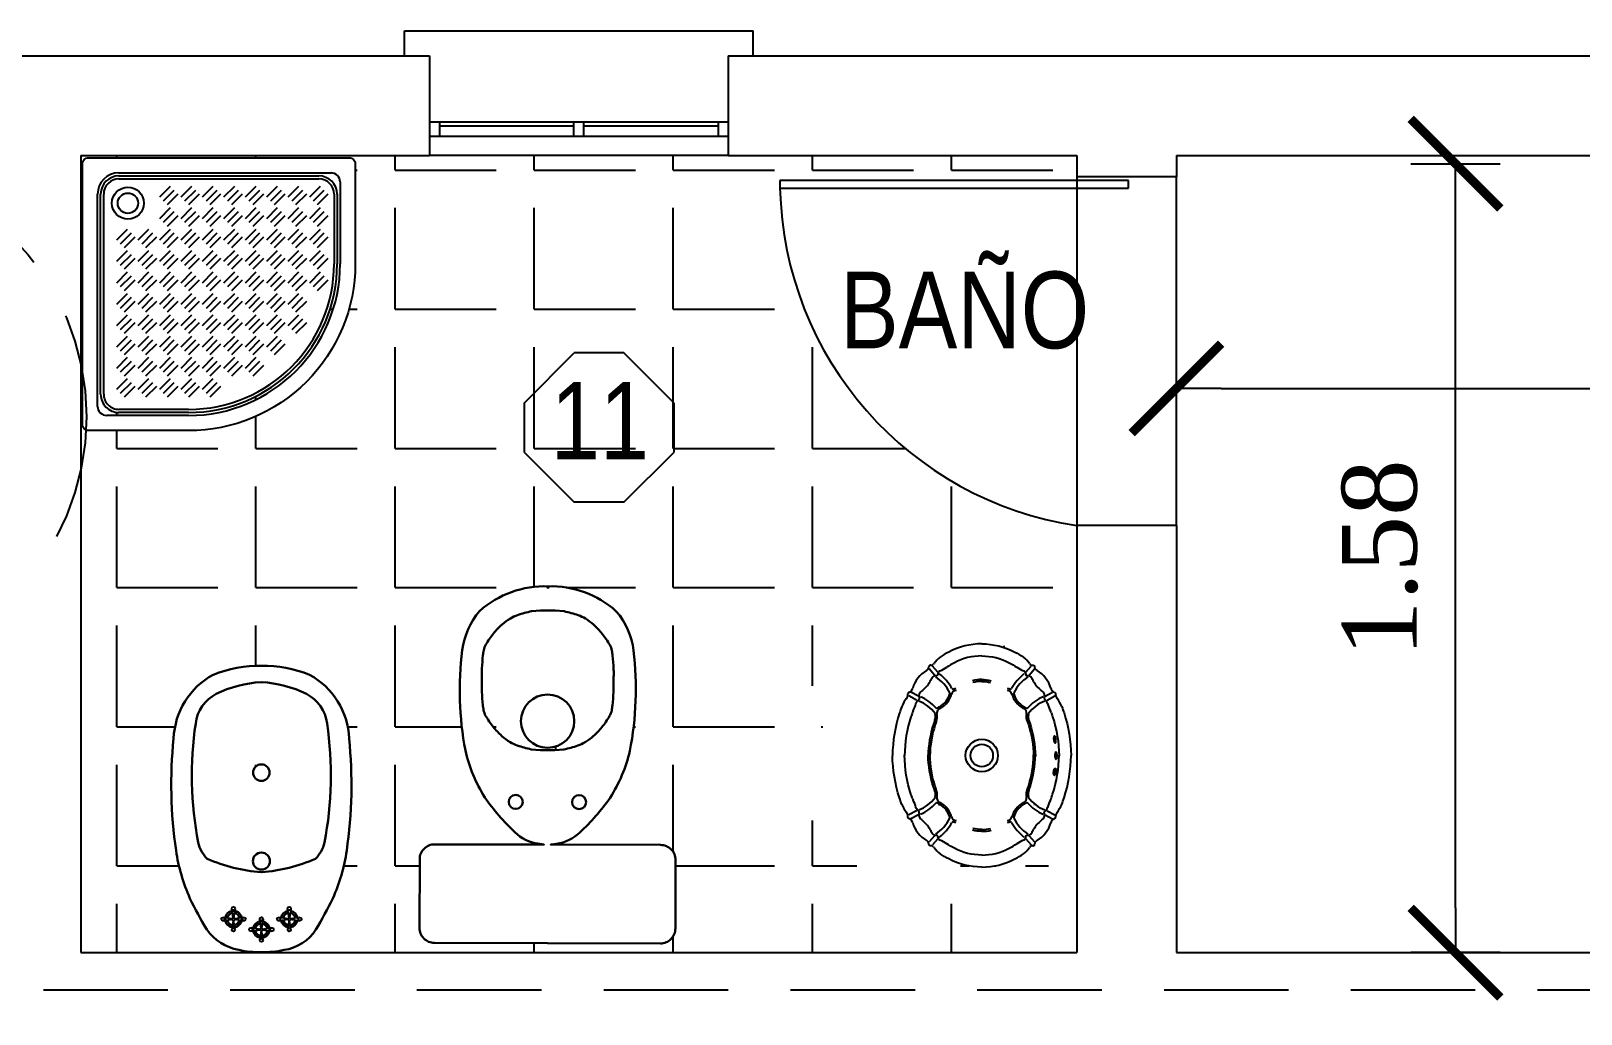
# Model space of a CAD drawing. Header units: millimetres. Extents: x 221 to 543, y -43 to 148.
# Drawn here: x 324.77 to 327.882, y 80.891 to 82.864 of the extents above; entities that cross this region are included whole.
import ezdxf
from ezdxf.enums import TextEntityAlignment as Align

# ---------------------------------------------------------------- set-up
doc = ezdxf.new("R2010")
doc.units = ezdxf.units.MM
doc.linetypes.add('DASHED2', pattern=[0.375, 0.25, -0.125])
doc.linetypes.add('HIDDEN', pattern=[0.375, 0.25, -0.125])
doc.layers.add('10-SOLADOS', color=15, linetype='Continuous')
doc.layers.add('DET', color=4, linetype='Continuous')
doc.layers.add('CARP', color=3, linetype='Continuous', lineweight=30)
doc.styles.add('COTAS', font='ROMANS', dxfattribs={"width": 0.7})
doc.styles.add('gardel', font='ARIALN.TTF')
doc.styles.add('PROV', font='times.ttf')
doc.dimstyles.new('COTA-S-S-2-50', dxfattribs={"dimscale": 1.5, "dimtxt": 0.1, "dimasz": 0.06, "dimexe": 0, "dimexo": 0, "dimgap": 0.08, "dimtad": 1, "dimzin": 4, "dimdsep": 46, "dimtxsty": 'COTAS', "dimblk1": 'M2_COTA', "dimblk2": 'M2_COTA', "dimsah": 1, "dimcen": 0.1, "dimse1": 1, "dimse2": 1, "dimclrd": 2, "dimclre": 256, "dimclrt": 6, "dimadec": 0, "dimazin": 0, "dimtfac": 1, "dimtix": 1, "dimtmove": 2, "dimatfit": 3, "dimldrblk": 'M2_COTA', "dimfxl": 1, "dimtolj": 1, "dimtzin": 4, "dimarcsym": 0})

# ---------------------------------------------------------------- blocks, each defined once
blk = doc.blocks.new('Bidet')
for p, q in [((0.4195, -0.0176), (0.4377, -0.0206)), ((0.4377, -0.0214), (0.4195, -0.0243)), ((0.4368, -0.0001), (0.4398, -0.0184)), ((0.4398, -0.0235), (0.4368, -0.0417)), ((0.4407, -0.0184), (0.4435, -0.0001)), ((0.4435, -0.0418), (0.4407, -0.0235)), ((0.4611, -0.0176), (0.4428, -0.0206)), ((0.4428, -0.0214), (0.4611, -0.0243)), ((0.4578, -0.0561), (0.4608, -0.0744)), ((0.4616, -0.0744), (0.4645, -0.0561)), ((0.4405, -0.0736), (0.4587, -0.0766)), ((0.4587, -0.0774), (0.4405, -0.0803)), ((0.4608, -0.0796), (0.4578, -0.0977)), ((0.4645, -0.0978), (0.4616, -0.0796)), ((0.4821, -0.0736), (0.4638, -0.0766)), ((0.4638, -0.0774), (0.4821, -0.0803)), ((0.4368, -0.1121), (0.4398, -0.1305)), ((0.4407, -0.1305), (0.4435, -0.1121)), ((0.4195, -0.1296), (0.4377, -0.1326)), ((0.4377, -0.1334), (0.4195, -0.1363)), ((0.4398, -0.1356), (0.4368, -0.1537)), ((0.4435, -0.1538), (0.4407, -0.1356)), ((0.4611, -0.1296), (0.4428, -0.1326)), ((0.4428, -0.1334), (0.4611, -0.1363))]:
    blk.add_line(p, q)
for centre, radius in [((0.4402, 0.0004), 0.00338), ((0.419, -0.0209), 0.00338), ((0.4403, -0.021), 0.00259), ((0.4617, -0.0209), 0.00338), ((0.4402, -0.0423), 0.00338), ((0.4611, -0.0556), 0.00338), ((0.4399, -0.077), 0.00338), ((0.4612, -0.077), 0.00259), ((0.4826, -0.077), 0.00338), ((0.4402, -0.1116), 0.00338), ((0.4611, -0.0983), 0.00338), ((0.419, -0.133), 0.00338), ((0.4402, -0.1543), 0.00338), ((0.4403, -0.133), 0.00259), ((0.4617, -0.133), 0.00338)]:
    blk.add_circle(centre, radius)
at = {"layer": 'CARP', "ltscale": 0.03}
blk.add_lwpolyline([(-0.0504, 0.0196, -0.262722), (0.0775, 0.0992, -0.061431), (0.3028, 0.0943, -0.073837), (0.3986, 0.0663, -0.02136), (0.4614, 0.0326, -0.217458), (0.5022, -0.0315, -0.067695), (0.5063, -0.0771, -0.067639), (0.5022, -0.1225, -0.190009), (0.4614, -0.1866, -0.02136), (0.3986, -0.2203, -0.069685), (0.3028, -0.2483, -0.061431), (0.0775, -0.2532, -0.262722), (-0.0504, -0.1736, -0.09682), (-0.0681, -0.0768, -0.096471), (-0.0504, 0.0196)], format="xyb", close=True, dxfattribs=at)
for points in [[(0.2868, 0.0497, 0.084724), (0.0474, 0.0549, 0.252864), (-0.0117, 0.0136, 0.103412), (-0.0353, -0.0765, 0.103412)], [(0.3459, -0.0765, 0.087783), (0.319, 0.0317, 0.148188), (0.2868, 0.0497, 0.09678)], [(0.2868, -0.2037, -0.084724), (0.0474, -0.2089, -0.252864), (-0.0117, -0.1676, -0.103412), (-0.0353, -0.0775, -0.103412)], [(0.3459, -0.0775, -0.087783), (0.319, -0.1857, -0.148188), (0.2868, -0.2037, -0.09678)]]:
    blk.add_lwpolyline(points, format="xyb", dxfattribs=at)
for centre, radius in [((0.1462, -0.077), 0.0166), ((0.3238, -0.077), 0.0171), ((0.4612, -0.077), 0.0166), ((0.4403, -0.133), 0.0166)]:
    blk.add_circle(centre, radius, dxfattribs=at)
for centre, radius, start, end in [((0.4403, -0.021), 0.0166, 99.3333, 170.7528), ((0.4403, -0.021), 0.0166, 189.0039, 260.6154), ((0.4403, -0.021), 0.0124, 189.0039, 260.6154), ((0.4403, -0.021), 0.0124, 99.3333, 170.7528), ((0.4403, -0.021), 0.0124, 9.1967, 81.1821), ((0.4403, -0.021), 0.0124, 278.8663, 351.0453), ((0.4403, -0.021), 0.0166, 9.1967, 81.1821), ((0.4403, -0.021), 0.0166, 278.8663, 351.0453), ((0.4612, -0.077), 0.0124, 99.3333, 170.7528), ((0.4612, -0.077), 0.0124, 189.0039, 260.6154), ((0.4612, -0.077), 0.0124, 9.1967, 81.1821), ((0.4612, -0.077), 0.0124, 278.8663, 351.0453), ((0.4403, -0.133), 0.0124, 99.3333, 170.7528), ((0.4403, -0.133), 0.0124, 9.1967, 81.1821), ((0.4403, -0.133), 0.0124, 189.0039, 260.6154), ((0.4403, -0.133), 0.0124, 278.8663, 351.0453)]:
    blk.add_arc(centre, radius, start, end, dxfattribs=at)
blk = doc.blocks.new('SAPLN049')
at = {"color": 0}
for p, q in [((0.06, 0.13), (0.06, 0.83)), ((0.09, 0.86), (0.36, 0.86)), ((0.13, 0.85), (0.36, 0.85)), ((0.13, 0.84), (0.36, 0.84)), ((0.1305, 0.8194), (0.1659, 0.784)), ((0.2012, 0.8194), (0.2366, 0.784)), ((0.2719, 0.8194), (0.3073, 0.784)), ((0.3427, 0.8194), (0.378, 0.784)), ((0.4134, 0.8194), (0.4487, 0.784)), ((0.07, 0.13), (0.07, 0.79)), ((0.08, 0.13), (0.08, 0.79)), ((0.1051, 0.7939), (0.1404, 0.7585)), ((0.1178, 0.8066), (0.1532, 0.7713)), ((0.1758, 0.7939), (0.2111, 0.7585)), ((0.1885, 0.8066), (0.2239, 0.7713)), ((0.2465, 0.7939), (0.2818, 0.7585)), ((0.2592, 0.8066), (0.2946, 0.7713)), ((0.3172, 0.7939), (0.3526, 0.7585)), ((0.3299, 0.8066), (0.3653, 0.7713)), ((0.3879, 0.7939), (0.4233, 0.7585)), ((0.4006, 0.8066), (0.436, 0.7713)), ((0.1051, 0.7232), (0.1404, 0.6878)), ((0.1178, 0.7359), (0.1532, 0.7006)), ((0.1305, 0.7486), (0.1659, 0.7133)), ((0.1758, 0.7232), (0.2111, 0.6878)), ((0.1885, 0.7359), (0.2239, 0.7006)), ((0.2012, 0.7486), (0.2366, 0.7133)), ((0.2465, 0.7232), (0.2818, 0.6878)), ((0.2592, 0.7359), (0.2946, 0.7006)), ((0.2719, 0.7486), (0.3073, 0.7133)), ((0.3172, 0.7232), (0.3526, 0.6878)), ((0.3299, 0.7359), (0.3653, 0.7006)), ((0.3427, 0.7486), (0.378, 0.7133)), ((0.3879, 0.7232), (0.4233, 0.6878)), ((0.4006, 0.7359), (0.436, 0.7006)), ((0.4134, 0.7486), (0.4487, 0.7133)), ((0.4586, 0.7232), (0.494, 0.6878)), ((0.4713, 0.7359), (0.5067, 0.7006)), ((0.4841, 0.7486), (0.5194, 0.7133)), ((0.5293, 0.7232), (0.5647, 0.6878)), ((0.5421, 0.7359), (0.5774, 0.7006)), ((0.5548, 0.7486), (0.5901, 0.7133)), ((0.1178, 0.6652), (0.1532, 0.6299)), ((0.1305, 0.6779), (0.1659, 0.6426)), ((0.1885, 0.6652), (0.2239, 0.6299)), ((0.2012, 0.6779), (0.2366, 0.6426)), ((0.2592, 0.6652), (0.2946, 0.6299)), ((0.2719, 0.6779), (0.3073, 0.6426)), ((0.3299, 0.6652), (0.3653, 0.6299)), ((0.3427, 0.6779), (0.378, 0.6426)), ((0.4006, 0.6652), (0.436, 0.6299)), ((0.4134, 0.6779), (0.4487, 0.6426)), ((0.4713, 0.6652), (0.5067, 0.6299)), ((0.4841, 0.6779), (0.5194, 0.6426)), ((0.5421, 0.6652), (0.5774, 0.6299)), ((0.5548, 0.6779), (0.5901, 0.6426)), ((0.6121, 0.6652), (0.6474, 0.6299)), ((0.6248, 0.6779), (0.6601, 0.6426)), ((0.1051, 0.6525), (0.1404, 0.6171)), ((0.1758, 0.6525), (0.2111, 0.6171)), ((0.2465, 0.6525), (0.2818, 0.6171)), ((0.3172, 0.6525), (0.3526, 0.6171)), ((0.3879, 0.6525), (0.4233, 0.6171)), ((0.4586, 0.6525), (0.494, 0.6171)), ((0.5293, 0.6525), (0.5647, 0.6171)), ((0.5993, 0.6525), (0.6347, 0.6171)), ((0.1051, 0.5818), (0.1404, 0.5464)), ((0.1178, 0.5945), (0.1532, 0.5591)), ((0.1305, 0.6072), (0.1659, 0.5719)), ((0.1758, 0.5818), (0.2111, 0.5464)), ((0.1885, 0.5945), (0.2239, 0.5591)), ((0.2012, 0.6072), (0.2366, 0.5719)), ((0.2465, 0.5818), (0.2818, 0.5464)), ((0.2592, 0.5945), (0.2946, 0.5591)), ((0.2719, 0.6072), (0.3073, 0.5719)), ((0.3172, 0.5818), (0.3526, 0.5464)), ((0.3299, 0.5945), (0.3653, 0.5591)), ((0.3427, 0.6072), (0.378, 0.5719)), ((0.3879, 0.5818), (0.4233, 0.5464)), ((0.4006, 0.5945), (0.436, 0.5591)), ((0.4134, 0.6072), (0.4487, 0.5719)), ((0.4586, 0.5818), (0.494, 0.5464)), ((0.4713, 0.5945), (0.5067, 0.5591)), ((0.4841, 0.6072), (0.5194, 0.5719)), ((0.5293, 0.5818), (0.5647, 0.5464)), ((0.5421, 0.5945), (0.5774, 0.5591)), ((0.5548, 0.6072), (0.5901, 0.5719)), ((0.5993, 0.5818), (0.6347, 0.5464)), ((0.6121, 0.5945), (0.6474, 0.5591)), ((0.6248, 0.6072), (0.6601, 0.5719)), ((0.6693, 0.5818), (0.7047, 0.5464)), ((0.6821, 0.5945), (0.7174, 0.5591)), ((0.6948, 0.6072), (0.7301, 0.5719)), ((0.1178, 0.5238), (0.1532, 0.4884)), ((0.1305, 0.5365), (0.1659, 0.5012)), ((0.1885, 0.5238), (0.2239, 0.4884)), ((0.2012, 0.5365), (0.2366, 0.5012)), ((0.2592, 0.5238), (0.2946, 0.4884)), ((0.2719, 0.5365), (0.3073, 0.5012)), ((0.3299, 0.5238), (0.3653, 0.4884)), ((0.3427, 0.5365), (0.378, 0.5012)), ((0.4006, 0.5238), (0.436, 0.4884)), ((0.4134, 0.5365), (0.4487, 0.5012)), ((0.4713, 0.5238), (0.5067, 0.4884)), ((0.4841, 0.5365), (0.5194, 0.5012)), ((0.5421, 0.5238), (0.5774, 0.4884)), ((0.5548, 0.5365), (0.5901, 0.5012)), ((0.6121, 0.5238), (0.6474, 0.4884)), ((0.6248, 0.5365), (0.6601, 0.5012)), ((0.6821, 0.5238), (0.7174, 0.4884)), ((0.6948, 0.5365), (0.7301, 0.5012)), ((0.1051, 0.5111), (0.1404, 0.4757)), ((0.1305, 0.4658), (0.1659, 0.4304)), ((0.1758, 0.5111), (0.2111, 0.4757)), ((0.2012, 0.4658), (0.2366, 0.4304)), ((0.2465, 0.5111), (0.2818, 0.4757)), ((0.2719, 0.4658), (0.3073, 0.4304)), ((0.3172, 0.5111), (0.3526, 0.4757)), ((0.3427, 0.4658), (0.378, 0.4304)), ((0.3879, 0.5111), (0.4233, 0.4757)), ((0.4134, 0.4658), (0.4487, 0.4304)), ((0.4586, 0.5111), (0.494, 0.4757)), ((0.4841, 0.4658), (0.5194, 0.4304)), ((0.5293, 0.5111), (0.5647, 0.4757)), ((0.5548, 0.4658), (0.5901, 0.4304)), ((0.5993, 0.5111), (0.6347, 0.4757)), ((0.6248, 0.4658), (0.6601, 0.4304)), ((0.6693, 0.5111), (0.7047, 0.4757)), ((0.6948, 0.4658), (0.7301, 0.4304)), ((0.7648, 0.4658), (0.8001, 0.4304)), ((0.1051, 0.4403), (0.1404, 0.405)), ((0.1178, 0.4531), (0.1532, 0.4177)), ((0.1758, 0.4403), (0.2111, 0.405)), ((0.1885, 0.4531), (0.2239, 0.4177)), ((0.2465, 0.4403), (0.2818, 0.405)), ((0.2592, 0.4531), (0.2946, 0.4177)), ((0.3172, 0.4403), (0.3526, 0.405)), ((0.3299, 0.4531), (0.3653, 0.4177)), ((0.3879, 0.4403), (0.4233, 0.405)), ((0.4006, 0.4531), (0.436, 0.4177)), ((0.4586, 0.4403), (0.494, 0.405)), ((0.4713, 0.4531), (0.5067, 0.4177)), ((0.5293, 0.4403), (0.5647, 0.405)), ((0.5421, 0.4531), (0.5774, 0.4177)), ((0.5993, 0.4403), (0.6347, 0.405)), ((0.6121, 0.4531), (0.6474, 0.4177)), ((0.6693, 0.4403), (0.7047, 0.405)), ((0.6821, 0.4531), (0.7174, 0.4177)), ((0.7393, 0.4403), (0.7747, 0.405)), ((0.7521, 0.4531), (0.7874, 0.4177)), ((0.1051, 0.3696), (0.1404, 0.3343)), ((0.1178, 0.3824), (0.1532, 0.347)), ((0.1305, 0.3951), (0.1659, 0.3597)), ((0.1758, 0.3696), (0.2111, 0.3343)), ((0.1885, 0.3824), (0.2239, 0.347)), ((0.2012, 0.3951), (0.2366, 0.3597)), ((0.2465, 0.3696), (0.2818, 0.3343)), ((0.2592, 0.3824), (0.2946, 0.347)), ((0.2719, 0.3951), (0.3073, 0.3597)), ((0.3172, 0.3696), (0.3526, 0.3343)), ((0.3299, 0.3824), (0.3653, 0.347)), ((0.3427, 0.3951), (0.378, 0.3597)), ((0.3879, 0.3696), (0.4233, 0.3343)), ((0.4006, 0.3824), (0.436, 0.347)), ((0.4134, 0.3951), (0.4487, 0.3597)), ((0.4586, 0.3696), (0.494, 0.3343)), ((0.4713, 0.3824), (0.5067, 0.347)), ((0.4841, 0.3951), (0.5194, 0.3597)), ((0.5293, 0.3696), (0.5647, 0.3343)), ((0.5421, 0.3824), (0.5774, 0.347)), ((0.5548, 0.3951), (0.5901, 0.3597)), ((0.5993, 0.3696), (0.6347, 0.3343)), ((0.6121, 0.3824), (0.6474, 0.347)), ((0.6248, 0.3951), (0.6601, 0.3597)), ((0.6693, 0.3696), (0.7047, 0.3343)), ((0.6821, 0.3824), (0.7174, 0.347)), ((0.6948, 0.3951), (0.7301, 0.3597)), ((0.7393, 0.3696), (0.7747, 0.3343)), ((0.7521, 0.3824), (0.7874, 0.347)), ((0.7648, 0.3951), (0.8001, 0.3597)), ((0.84, 0.36), (0.84, 0.13)), ((0.85, 0.36), (0.85, 0.13)), ((0.86, 0.36), (0.86, 0.09)), ((0.1178, 0.3117), (0.1532, 0.2763)), ((0.1305, 0.3244), (0.1659, 0.289)), ((0.1885, 0.3117), (0.2239, 0.2763)), ((0.2012, 0.3244), (0.2366, 0.289)), ((0.2592, 0.3117), (0.2946, 0.2763)), ((0.2719, 0.3244), (0.3073, 0.289)), ((0.3299, 0.3117), (0.3653, 0.2763)), ((0.3427, 0.3244), (0.378, 0.289)), ((0.4006, 0.3117), (0.436, 0.2763)), ((0.4134, 0.3244), (0.4487, 0.289)), ((0.4713, 0.3117), (0.5067, 0.2763)), ((0.4841, 0.3244), (0.5194, 0.289)), ((0.5421, 0.3117), (0.5774, 0.2763)), ((0.5548, 0.3244), (0.5901, 0.289)), ((0.6121, 0.3117), (0.6474, 0.2763)), ((0.6248, 0.3244), (0.6601, 0.289)), ((0.6821, 0.3117), (0.7174, 0.2763)), ((0.6948, 0.3244), (0.7301, 0.289)), ((0.7521, 0.3117), (0.7874, 0.2763)), ((0.7648, 0.3244), (0.8001, 0.289)), ((0.1051, 0.2989), (0.1404, 0.2636)), ((0.1758, 0.2989), (0.2111, 0.2636)), ((0.2465, 0.2989), (0.2818, 0.2636)), ((0.3172, 0.2989), (0.3526, 0.2636)), ((0.3879, 0.2989), (0.4233, 0.2636)), ((0.4586, 0.2989), (0.494, 0.2636)), ((0.5293, 0.2989), (0.5647, 0.2636)), ((0.5993, 0.2989), (0.6347, 0.2636)), ((0.6693, 0.2989), (0.7047, 0.2636)), ((0.7393, 0.2989), (0.7747, 0.2636)), ((0.2465, 0.2282), (0.2818, 0.1929)), ((0.2592, 0.2409), (0.2946, 0.2056)), ((0.2719, 0.2537), (0.3073, 0.2183)), ((0.3172, 0.2282), (0.3526, 0.1929)), ((0.3299, 0.2409), (0.3653, 0.2056)), ((0.3427, 0.2537), (0.378, 0.2183)), ((0.3879, 0.2282), (0.4233, 0.1929)), ((0.4006, 0.2409), (0.436, 0.2056)), ((0.4134, 0.2537), (0.4487, 0.2183)), ((0.4586, 0.2282), (0.494, 0.1929)), ((0.4713, 0.2409), (0.5067, 0.2056)), ((0.4841, 0.2537), (0.5194, 0.2183)), ((0.5293, 0.2282), (0.5647, 0.1929)), ((0.5421, 0.2409), (0.5774, 0.2056)), ((0.5548, 0.2537), (0.5901, 0.2183)), ((0.5993, 0.2282), (0.6347, 0.1929)), ((0.6121, 0.2409), (0.6474, 0.2056)), ((0.6248, 0.2537), (0.6601, 0.2183)), ((0.6693, 0.2282), (0.7047, 0.1929)), ((0.6821, 0.2409), (0.7174, 0.2056)), ((0.6948, 0.2537), (0.7301, 0.2183)), ((0.7393, 0.2282), (0.7747, 0.1929)), ((0.7521, 0.2409), (0.7874, 0.2056)), ((0.7648, 0.2537), (0.8001, 0.2183)), ((0.2465, 0.1575), (0.2818, 0.1222)), ((0.2592, 0.1702), (0.2946, 0.1349)), ((0.2719, 0.183), (0.3073, 0.1476)), ((0.3172, 0.1575), (0.3526, 0.1222)), ((0.3299, 0.1702), (0.3653, 0.1349)), ((0.3427, 0.183), (0.378, 0.1476)), ((0.3879, 0.1575), (0.4233, 0.1222)), ((0.4006, 0.1702), (0.436, 0.1349)), ((0.4134, 0.183), (0.4487, 0.1476)), ((0.4586, 0.1575), (0.494, 0.1222)), ((0.4713, 0.1702), (0.5067, 0.1349)), ((0.4841, 0.183), (0.5194, 0.1476)), ((0.5293, 0.1575), (0.5647, 0.1222)), ((0.5421, 0.1702), (0.5774, 0.1349)), ((0.5548, 0.183), (0.5901, 0.1476)), ((0.5993, 0.1575), (0.6347, 0.1222)), ((0.6121, 0.1702), (0.6474, 0.1349)), ((0.6248, 0.183), (0.6601, 0.1476)), ((0.6693, 0.1575), (0.7047, 0.1222)), ((0.6821, 0.1702), (0.7174, 0.1349)), ((0.6948, 0.183), (0.7301, 0.1476)), ((0.7393, 0.1575), (0.7747, 0.1222)), ((0.7521, 0.1702), (0.7874, 0.1349)), ((0.7648, 0.183), (0.8001, 0.1476)), ((0.79, 0.08), (0.13, 0.08)), ((0.79, 0.07), (0.13, 0.07)), ((0.83, 0.06), (0.13, 0.06))]:
    blk.add_line(p, q, dxfattribs=at)
blk.add_lwpolyline([(0.03, 0.01, -0.414214), (0.01, 0.03), (0.01, 0.89, -0.414214), (0.03, 0.91), (0.36, 0.91, -0.414214), (0.91, 0.36), (0.91, 0.03, -0.414215), (0.89, 0.01)], format="xyb", close=True, dxfattribs=at)
for radius in [0.0527, 0.0335]:
    blk.add_circle((0.16, 0.16), radius, dxfattribs=at)
for centre, radius, start, end in [((0.09, 0.83), 0.03, 90, 180), ((0.13, 0.79), 0.06, 90, 180), ((0.13, 0.79), 0.05, 90, 180), ((0.36, 0.36), 0.5, 0, 90), ((0.36, 0.36), 0.49, 0, 90), ((0.36, 0.36), 0.48, 0, 90), ((0.13, 0.13), 0.07, 180, 270), ((0.13, 0.13), 0.06, 180, 270), ((0.13, 0.13), 0.05, 180, 270), ((0.79, 0.13), 0.05, 270, 0), ((0.79, 0.13), 0.06, 270, 0), ((0.83, 0.09), 0.03, 270, 0)]:
    blk.add_arc(centre, radius, start, end, dxfattribs=at)
blk = doc.blocks.new('M2_COTA')
for p, q in [((0, 1), (0, -1)), ((-1, 0), (0, 0))]:
    blk.add_line(p, q)
at = {"const_width": 0.2}
blk.add_lwpolyline([(-1, -1), (1, 1)], dxfattribs=at)
blk = doc.blocks.new('*D56')
at = {"color": 252, "lineweight": -2, "ltscale": 0.05, "transparency": 16777216}
blk.add_line((326.7801, 80.5098), (324.9601, 80.5098), dxfattribs=at)
at = {"layer": 'Defpoints', "color": 0, "ltscale": 0.05, "transparency": 16777216}
for p in [(324.8701, 81.0139), (326.8701, 81.0139), (324.8701, 80.5098)]:
    blk.add_point(p, dxfattribs=at)
at = {"color": 252, "lineweight": -2, "ltscale": 0.05, "transparency": 16777216, "xscale": 0.09, "yscale": 0.09, "zscale": 0.09, "rotation": 180}
blk.add_blockref('M2_COTA', (324.8701, 80.5098), dxfattribs=at)
at = {"color": 252, "lineweight": -2, "ltscale": 0.05, "transparency": 16777216, "xscale": 0.09, "yscale": 0.09, "zscale": 0.09}
blk.add_blockref('M2_COTA', (326.8701, 80.5098), dxfattribs=at)
at = {"color": 0, "ltscale": 0.05, "transparency": 16777216, "insert": (325.8701, 80.6613), "char_height": 0.15, "attachment_point": 5, "style": 'PROV'}
blk.add_mtext('\\A1;2.00', dxfattribs=at)
blk = doc.blocks.new('*D57')
at = {"color": 252, "lineweight": -2, "ltscale": 0.05, "transparency": 16777216}
blk.add_line((327.6304, 81.1039), (327.6304, 82.5073), dxfattribs=at)
at = {"layer": 'Defpoints', "color": 0, "ltscale": 0.05, "transparency": 16777216}
for p in [(324.8733, 82.5973), (327.6304, 82.5973), (324.8701, 81.0139)]:
    blk.add_point(p, dxfattribs=at)
at = {"color": 252, "lineweight": -2, "ltscale": 0.05, "transparency": 16777216, "xscale": 0.09, "yscale": 0.09, "zscale": 0.09}
for p, rotation in [((327.6304, 82.5973), 90), ((327.6304, 81.0139), 270)]:
    blk.add_blockref('M2_COTA', p, dxfattribs=dict(at, rotation=rotation))
at = {"color": 0, "ltscale": 0.05, "transparency": 16777216, "insert": (327.4789, 81.8056), "char_height": 0.15, "attachment_point": 5, "rotation": 90, "style": 'PROV'}
blk.add_mtext('\\A1;1.58', dxfattribs=at)
blk = doc.blocks.new('*D60')
at = {"color": 252, "lineweight": -2, "ltscale": 0.05, "transparency": 16777216}
blk.add_line((327.1601, 82.1463), (330.8192, 82.1463), dxfattribs=at)
at = {"layer": 'Defpoints', "color": 0, "ltscale": 0.05, "transparency": 16777216}
for p in [(330.9092, 82.1463), (330.9092, 81.6982), (327.0701, 81.0139)]:
    blk.add_point(p, dxfattribs=at)
at = {"color": 252, "lineweight": -2, "ltscale": 0.05, "transparency": 16777216, "xscale": 0.09, "yscale": 0.09, "zscale": 0.09, "rotation": 180}
blk.add_blockref('M2_COTA', (327.0701, 82.1463), dxfattribs=at)
at = {"color": 252, "lineweight": -2, "ltscale": 0.05, "transparency": 16777216, "xscale": 0.09, "yscale": 0.09, "zscale": 0.09}
blk.add_blockref('M2_COTA', (330.9092, 82.1463), dxfattribs=at)
at = {"color": 0, "ltscale": 0.05, "transparency": 16777216, "insert": (328.9896, 82.2978), "char_height": 0.15, "attachment_point": 5, "style": 'PROV'}
blk.add_mtext('\\A1;3.84', dxfattribs=at)

msp = doc.modelspace()

# ---------------------------------------------------------------- linework, layer by layer
for p, q in [((325.5201, 82.8139), (325.5201, 82.8639)), ((325.5201, 82.8639), (326.2201, 82.8639)), ((326.2201, 82.8139), (326.2201, 82.8639)), ((325.5901, 82.6816), (325.5901, 82.6525)), ((325.8601, 82.6726), (325.5901, 82.6726)), ((325.8601, 82.6525), (325.8601, 82.6816)), ((325.8801, 82.6525), (325.8801, 82.6816)), ((326.1501, 82.6726), (325.8801, 82.6726)), ((326.1501, 82.6816), (326.1501, 82.6525)), ((326.1701, 82.6139), (325.5701, 82.6139)), ((326.974, 82.5637), (326.274, 82.5637)), ((326.274, 82.5637), (326.274, 82.5487)), ((326.274, 82.5487), (326.974, 82.5487)), ((326.974, 82.5487), (326.974, 82.5637))]:
    msp.add_line(p, q)
at = {"color": 4}
for p, q in [((323.7201, 82.8139), (325.5701, 82.8139)), ((325.5701, 82.8139), (325.5701, 82.6139)), ((326.1701, 82.8139), (326.1701, 82.6139)), ((326.1701, 82.8139), (328.2396, 82.8139)), ((324.8701, 82.6139), (324.8701, 81.0139)), ((324.8701, 82.6139), (325.5701, 82.6139)), ((326.1701, 82.6139), (326.8701, 82.6139)), ((326.8701, 82.6139), (326.8701, 82.5712)), ((327.0701, 82.6139), (327.0701, 82.5712)), ((327.0701, 82.6139), (328.2396, 82.6139)), ((327.0701, 82.5712), (326.8701, 82.5712)), ((327.0701, 81.8712), (326.8701, 81.8712)), ((326.8701, 81.8712), (326.8701, 81.0139)), ((327.0701, 81.8712), (327.0701, 81.0139)), ((324.8701, 81.0139), (326.8701, 81.0139)), ((327.0701, 81.0139), (327.9092, 81.0139))]:
    msp.add_line(p, q, dxfattribs=at)
at = {"color": 252}
for p, q in [((325.5701, 82.6816), (326.1701, 82.6816)), ((325.5701, 82.6525), (326.1701, 82.6525)), ((324.9422, 82.6095), (324.9422, 82.6139)), ((325.2216, 82.6095), (325.2216, 82.6139)), ((325.501, 82.5848), (325.501, 82.6139)), ((325.7804, 82.5848), (325.7804, 82.6139)), ((326.0598, 82.5848), (326.0598, 82.6139)), ((326.3392, 82.5848), (326.3392, 82.6139)), ((326.6186, 82.5848), (326.6186, 82.6139)), ((325.4212, 82.5848), (325.4248, 82.5848)), ((325.501, 82.5848), (325.7042, 82.5848)), ((325.7804, 82.5848), (325.9836, 82.5848)), ((326.0598, 82.5848), (326.263, 82.5848)), ((326.3392, 82.5848), (326.5424, 82.5848)), ((326.6186, 82.5848), (326.8218, 82.5848)), ((326.8701, 82.5712), (326.8701, 81.8712)), ((327.0701, 81.8712), (327.0701, 82.5712)), ((325.501, 82.3054), (325.501, 82.5086)), ((325.7804, 82.3054), (325.7804, 82.5086)), ((326.0598, 82.3054), (326.0598, 82.5086)), ((325.3704, 82.3054), (325.3768, 82.3054)), ((325.4086, 82.3054), (325.4248, 82.3054)), ((325.501, 82.3054), (325.7042, 82.3054)), ((325.7804, 82.3054), (325.9836, 82.3054)), ((326.0598, 82.3054), (326.263, 82.3054)), ((325.501, 82.026), (325.501, 82.2292)), ((325.7804, 82.026), (325.7804, 82.2292)), ((326.0598, 82.026), (326.0598, 82.2292)), ((326.3392, 82.026), (326.3392, 82.2292)), ((325.2216, 82.1238), (325.2216, 82.1306)), ((324.9422, 82.0921), (324.9422, 82.0984)), ((325.2216, 82.026), (325.2216, 82.0902)), ((324.9422, 82.026), (324.9422, 82.0616)), ((324.9422, 82.026), (325.1454, 82.026)), ((325.2216, 82.026), (325.4248, 82.026)), ((325.501, 82.026), (325.7042, 82.026)), ((325.7804, 82.026), (325.9836, 82.026)), ((326.0598, 82.026), (326.263, 82.026)), ((326.3392, 82.026), (326.5255, 82.026)), ((324.9422, 81.7466), (324.9422, 81.9498)), ((325.2216, 81.7466), (325.2216, 81.9498)), ((325.501, 81.7466), (325.501, 81.9498)), ((325.7804, 81.7481), (325.7804, 81.9498)), ((326.0598, 81.7466), (326.0598, 81.9498)), ((326.3392, 81.7466), (326.3392, 81.9498)), ((326.6186, 81.7466), (326.6186, 81.9498)), ((324.9422, 81.7466), (325.1454, 81.7466)), ((325.2216, 81.7466), (325.4248, 81.7466)), ((325.501, 81.7466), (325.7042, 81.7466)), ((325.8459, 81.7466), (325.9836, 81.7466)), ((326.0598, 81.7466), (326.263, 81.7466)), ((326.3392, 81.7466), (326.5424, 81.7466)), ((326.6186, 81.7466), (326.8218, 81.7466)), ((324.9422, 81.4672), (324.9422, 81.6704)), ((325.2216, 81.5893), (325.2216, 81.6704)), ((325.501, 81.4672), (325.501, 81.6704)), ((326.0598, 81.4672), (326.0598, 81.6704)), ((326.3392, 81.5492), (326.3392, 81.6704)), ((326.6186, 81.5324), (326.6186, 81.5349)), ((324.9422, 81.4672), (325.0591, 81.4672)), ((325.406, 81.4672), (325.4248, 81.4672)), ((325.501, 81.4672), (325.635, 81.4672)), ((325.6982, 81.4672), (325.7042, 81.4672)), ((325.98, 81.4672), (325.9836, 81.4672)), ((326.0598, 81.4672), (326.263, 81.4672)), ((326.3564, 81.4672), (326.3601, 81.4672)), ((326.7742, 81.4672), (326.7767, 81.4672)), ((325.8233, 81.4275), (325.8233, 81.4206)), ((324.9422, 81.1878), (324.9422, 81.391)), ((325.2216, 81.3876), (325.2216, 81.391)), ((325.501, 81.1878), (325.501, 81.391)), ((326.0598, 81.2157), (326.0598, 81.391)), ((326.3392, 81.1878), (326.3392, 81.2789)), ((325.7804, 81.2306), (325.7804, 81.2341)), ((324.9422, 81.1878), (325.0672, 81.1878)), ((325.3982, 81.1878), (325.4248, 81.1878)), ((325.501, 81.1878), (325.5504, 81.1878)), ((326.0642, 81.1878), (326.263, 81.1878)), ((326.3392, 81.1878), (326.4284, 81.1878)), ((326.6365, 81.1878), (326.6537, 81.1878)), ((326.7047, 81.1878), (326.7083, 81.1878)), ((326.7667, 81.1878), (326.8132, 81.1878)), ((324.9422, 81.0139), (324.9422, 81.1116)), ((325.501, 81.0139), (325.501, 81.1116)), ((326.3392, 81.0139), (326.3392, 81.1116)), ((326.6186, 81.0139), (326.6186, 81.1116)), ((325.2216, 81.0659), (325.2216, 81.0726)), ((325.2216, 81.0477), (325.2216, 81.0544)), ((326.0598, 81.0139), (326.0598, 81.0472)), ((325.2216, 81.0139), (325.2216, 81.0149)), ((325.7804, 81.0139), (325.7804, 81.033))]:
    msp.add_line(p, q, dxfattribs=at)
at = {"color": 2}
for p, q in [((325.7607, 82.1178), (325.8607, 82.2178)), ((325.9607, 82.2178), (325.8607, 82.2178)), ((326.0607, 82.1178), (325.9607, 82.2178)), ((325.7607, 82.0178), (325.7607, 82.1178)), ((326.0607, 82.1178), (326.0607, 82.0178)), ((325.7607, 82.0178), (325.8607, 81.9178)), ((325.9607, 81.9178), (326.0607, 82.0178)), ((325.9607, 81.9178), (325.8607, 81.9178))]:
    msp.add_line(p, q, dxfattribs=at)
at = {"color": 251}
for p, q in [((326.7242, 81.6264), (326.7242, 81.6297)), ((326.5185, 81.3115), (326.5185, 81.3115)), ((326.5925, 81.3115), (326.5953, 81.3115)), ((326.5953, 81.3115), (326.5964, 81.3115)), ((326.7573, 81.3115), (326.7614, 81.3115)), ((326.7838, 81.3115), (326.7845, 81.3115)), ((326.8133, 81.3115), (326.8139, 81.3115))]:
    msp.add_line(p, q, dxfattribs=at)
at = {"linetype": 'HIDDEN'}
msp.add_line((322.1701, 80.9389), (330.9092, 80.9389), dxfattribs=at)
at = {"color": 0}
for points in [[(326.6792, 81.6337, 0.121972), (326.6128, 81.6172, 0.026931), (326.5954, 81.6068, 0.088019)], [(326.6792, 81.6095, 0.121972), (326.6241, 81.5958, 0.026931), (326.6089, 81.5867, 0.026931)], [(326.6792, 81.6337, -0.121972), (326.7455, 81.6172, -0.026931), (326.763, 81.6068, -0.088019)], [(326.6792, 81.6095, -0.121972), (326.7342, 81.5958, -0.026931), (326.7495, 81.5867, -0.026931)], [(326.577, 81.5908, 0.083655), (326.5754, 81.5908, 0.137136), (326.574, 81.5901, 0.137136), (326.5732, 81.5888, 0.0747), (326.573, 81.5875, 0.016576)], [(326.7814, 81.5908, -0.083655), (326.7829, 81.5908, -0.137136), (326.7843, 81.5901, -0.137136), (326.7851, 81.5888, -0.0747), (326.7853, 81.5875, -0.016576)], [(326.5909, 81.5733, -0.083655), (326.5908, 81.5717, -0.137136), (326.59, 81.5704, -0.137136), (326.5886, 81.5697, -0.0747), (326.5872, 81.5696, -0.016576)], [(326.7674, 81.5733, 0.083655), (326.7676, 81.5717, 0.137136), (326.7684, 81.5704, 0.137136), (326.7698, 81.5697, 0.0747), (326.7711, 81.5696, 0.016576)], [(326.5332, 81.5365, 0.048869), (326.5323, 81.5361, 0.137136), (326.5312, 81.535, 0.137136), (326.5309, 81.5335, 0.011207), (326.5309, 81.5333, 0.002646)], [(326.5535, 81.5254, -0.048869), (326.5537, 81.5246, -0.137136), (326.5536, 81.523, -0.137136), (326.5526, 81.5218, -0.011207), (326.5524, 81.5217, -0.002646)], [(326.8048, 81.5254, 0.048869), (326.8046, 81.5246, 0.137136), (326.8048, 81.523, 0.137136), (326.8057, 81.5218, 0.011207), (326.8059, 81.5217, 0.002646)], [(326.8252, 81.5365, -0.048869), (326.826, 81.5361, -0.137136), (326.8271, 81.535, -0.137136), (326.8275, 81.5335, -0.011207), (326.8275, 81.5333, -0.002646)], [(326.5186, 81.5079, 0.014884), (326.514, 81.4949, 0.074878), (326.4998, 81.4096, 0.078763)], [(326.5401, 81.4964, 0.011413), (326.537, 81.4874, 0.074878), (326.524, 81.4092, 0.074878)], [(326.8182, 81.4964, -0.011413), (326.8214, 81.4874, -0.074878), (326.8344, 81.4092, -0.074878)], [(326.8397, 81.5079, -0.014884), (326.8444, 81.4949, -0.074878), (326.8586, 81.4096, -0.078763)], [(326.5186, 81.3112, -0.014884), (326.514, 81.3243, -0.074878), (326.4998, 81.4096, -0.078763)], [(326.5401, 81.3228, -0.011413), (326.537, 81.3318, -0.074878), (326.524, 81.41, -0.074878)], [(326.8182, 81.3228, 0.011413), (326.8214, 81.3318, 0.074878), (326.8344, 81.41, 0.074878)], [(326.8397, 81.3112, 0.014884), (326.8444, 81.3243, 0.074878), (326.8586, 81.4096, 0.078763)], [(326.5535, 81.2937, 0.048869), (326.5537, 81.2946, 0.137136), (326.5536, 81.2961, 0.137136), (326.5526, 81.2974, 0.011207), (326.5524, 81.2975, 0.002646)], [(326.8048, 81.2937, -0.048869), (326.8046, 81.2946, -0.137136), (326.8048, 81.2961, -0.137136), (326.8057, 81.2974, -0.011207), (326.8059, 81.2975, -0.002646)], [(326.5332, 81.2827, -0.048869), (326.5323, 81.2831, -0.137136), (326.5312, 81.2842, -0.137136), (326.5309, 81.2857, -0.011207), (326.5309, 81.2859, -0.002646)], [(326.8252, 81.2827, 0.048869), (326.826, 81.2831, 0.137136), (326.8271, 81.2842, 0.137136), (326.8275, 81.2857, 0.011207), (326.8275, 81.2859, 0.002646)], [(326.577, 81.2283, -0.083655), (326.5754, 81.2284, -0.137136), (326.574, 81.229, -0.137136), (326.5732, 81.2303, -0.0747), (326.573, 81.2317, -0.016576)], [(326.5909, 81.2459, 0.083655), (326.5908, 81.2474, 0.137136), (326.59, 81.2488, 0.137136), (326.5886, 81.2495, 0.0747), (326.5872, 81.2495, 0.016576)], [(326.6792, 81.2097, -0.121972), (326.6241, 81.2233, -0.026931), (326.6089, 81.2325, -0.026931)], [(326.6792, 81.2097, 0.121972), (326.7342, 81.2233, 0.026931), (326.7495, 81.2325, 0.026931)], [(326.7674, 81.2459, -0.083655), (326.7676, 81.2474, -0.137136), (326.7684, 81.2488, -0.137136), (326.7698, 81.2495, -0.0747), (326.7711, 81.2495, -0.016576)], [(326.7814, 81.2283, 0.083655), (326.7829, 81.2284, 0.137136), (326.7843, 81.229, 0.137136), (326.7851, 81.2303, 0.0747), (326.7853, 81.2317, 0.016576)], [(326.6792, 81.1855, -0.121972), (326.6128, 81.2019, -0.026931), (326.5954, 81.2124, -0.088019)], [(326.6792, 81.1855, 0.121972), (326.7455, 81.2019, 0.026931), (326.763, 81.2124, 0.088019)]]:
    msp.add_lwpolyline(points, format="xyb", dxfattribs=at)
at = {"linetype": 'DASHED2'}
msp.add_circle((324.3704, 82.0895), 0.5108, dxfattribs=at)
at = {"color": 0}
for radius in [0.0325, 0.0225]:
    msp.add_circle((326.6792, 81.4096), radius, dxfattribs=at)
at = {"color": 252}
msp.add_arc((326.9741, 82.5637), 0.7003, 181.231, 261.4545, dxfattribs=at)
at = {"color": 0}
for centre, radius, start, end in [((326.6249, 81.567), 0.0495, 126.6116, 146.4859), ((326.7335, 81.567), 0.0495, 33.5141, 53.3884), ((326.5985, 81.5274), 0.0606, 119.9979, 163.2385), ((326.5635, 81.5882), 0.00951, 299.5258, 355.5347), ((326.5773, 81.5984), 0.00755, 267.213, 307.1864), ((326.5703, 81.6037), 0.0163, 315.6187, 324.8972), ((326.5985, 81.5729), 0.00755, 137.4138, 177.3872), ((326.6032, 81.5654), 0.0163, 119.7029, 128.9814), ((326.5665, 81.6512), 0.0772, 291.7625, 303.3385), ((326.7919, 81.6512), 0.0772, 236.6615, 248.2375), ((326.7552, 81.5654), 0.0163, 51.0186, 60.2971), ((326.7599, 81.5729), 0.00755, 2.6128, 42.5862), ((326.7881, 81.6037), 0.0163, 215.1028, 224.3813), ((326.781, 81.5984), 0.00755, 232.8136, 272.787), ((326.7948, 81.5882), 0.00951, 184.4653, 240.4742), ((326.7598, 81.5274), 0.0606, 16.7615, 60.0021), ((326.5275, 81.5482), 0.0134, 305.9504, 345.8016), ((326.5224, 81.5875), 0.0606, 308.1598, 330.6273), ((326.6338, 81.532), 0.0641, 148.3933, 156.2105), ((326.587, 81.5601), 0.00951, 89.0654, 145.0744), ((326.7713, 81.5601), 0.00951, 34.9256, 90.9346), ((326.7245, 81.532), 0.0641, 23.7895, 31.6067), ((326.836, 81.5875), 0.0606, 209.3727, 231.8402), ((326.8308, 81.5482), 0.0134, 194.1984, 234.0496), ((326.5944, 81.4747), 0.0827, 143.2617, 156.286), ((326.5177, 81.5323), 0.0133, 321.8807, 4.1731), ((326.5944, 81.4747), 0.0827, 142.8802, 142.9153), ((326.5306, 81.5457), 0.00961, 285.3366, 299.6937), ((326.4671, 81.5354), 0.0827, 333.9264, 344.9017), ((326.5599, 81.5107), 0.0133, 123.9903, 166.2827), ((326.4671, 81.5354), 0.0827, 345.2481, 345.2832), ((326.5662, 81.5283), 0.0134, 142.3618, 142.3618), ((326.5662, 81.5283), 0.0134, 162.0434, 182.213), ((326.5624, 81.5292), 0.00961, 188.4697, 202.8268), ((326.5708, 81.5243), 0.0191, 125.0939, 154.8399), ((326.7921, 81.5283), 0.0134, 37.6382, 37.6382), ((326.7876, 81.5243), 0.0191, 25.1601, 54.9061), ((326.7921, 81.5283), 0.0134, 357.787, 17.9566), ((326.796, 81.5292), 0.00961, 337.1732, 351.5303), ((326.7985, 81.5107), 0.0133, 13.7173, 56.0097), ((326.8912, 81.5354), 0.0827, 194.7168, 194.7519), ((326.8912, 81.5354), 0.0827, 195.0983, 206.0736), ((326.8277, 81.5457), 0.00961, 240.3063, 254.6634), ((326.8407, 81.5323), 0.0133, 175.8269, 218.1193), ((326.764, 81.4747), 0.0827, 37.0847, 37.1198), ((326.764, 81.4747), 0.0827, 23.714, 36.7383), ((326.5641, 81.4864), 0.0259, 150.9507, 157.4771), ((326.7943, 81.4864), 0.0259, 22.5229, 29.0493), ((326.5944, 81.3445), 0.0827, 203.714, 216.7383), ((326.5177, 81.2868), 0.0133, 355.8269, 38.1193), ((326.5944, 81.3445), 0.0827, 217.0847, 217.1198), ((326.5641, 81.3327), 0.0259, 202.5229, 209.0493), ((326.4671, 81.2838), 0.0827, 15.0983, 26.0736), ((326.5599, 81.3085), 0.0133, 193.7173, 236.0097), ((326.4671, 81.2838), 0.0827, 14.7168, 14.7519), ((326.5662, 81.2909), 0.0134, 217.6382, 217.6382), ((326.7921, 81.2909), 0.0134, 322.3618, 322.3618), ((326.7985, 81.3085), 0.0133, 303.9903, 346.2827), ((326.8912, 81.2838), 0.0827, 165.2481, 165.2832), ((326.8912, 81.2838), 0.0827, 153.9264, 164.9017), ((326.7943, 81.3327), 0.0259, 330.9507, 337.4771), ((326.8407, 81.2868), 0.0133, 141.8807, 184.1731), ((326.764, 81.3445), 0.0827, 322.8802, 322.9153), ((326.764, 81.3445), 0.0827, 323.2617, 336.286), ((326.5306, 81.2734), 0.00961, 60.3063, 74.6634), ((326.5275, 81.271), 0.0134, 14.1984, 54.0496), ((326.5985, 81.2917), 0.0606, 196.7615, 240.0021), ((326.5624, 81.29), 0.00961, 157.1732, 171.5303), ((326.5662, 81.2909), 0.0134, 177.787, 197.9566), ((326.5708, 81.2949), 0.0191, 205.1601, 234.9061), ((326.5224, 81.2316), 0.0606, 29.3727, 51.8402), ((326.836, 81.2316), 0.0606, 128.1598, 150.6273), ((326.7598, 81.2917), 0.0606, 299.9979, 343.2385), ((326.7876, 81.2949), 0.0191, 305.0939, 334.8399), ((326.796, 81.29), 0.00961, 8.4697, 22.8268), ((326.7921, 81.2909), 0.0134, 342.0434, 2.213), ((326.8308, 81.271), 0.0134, 125.9504, 165.8016), ((326.8277, 81.2734), 0.00961, 105.3366, 119.6937), ((326.5635, 81.231), 0.00951, 4.4653, 60.4742), ((326.6338, 81.2872), 0.0641, 203.7895, 211.6067), ((326.587, 81.2591), 0.00951, 214.9256, 270.9346), ((326.5985, 81.2462), 0.00755, 182.6128, 222.5862), ((326.6032, 81.2538), 0.0163, 231.0186, 240.2971), ((326.5665, 81.168), 0.0772, 56.6615, 68.2375), ((326.7919, 81.168), 0.0772, 111.7625, 123.3385), ((326.7552, 81.2538), 0.0163, 299.7029, 308.9814), ((326.7599, 81.2462), 0.00755, 317.4138, 357.3872), ((326.7713, 81.2591), 0.00951, 269.0654, 325.0744), ((326.7245, 81.2872), 0.0641, 328.3933, 336.2105), ((326.7948, 81.231), 0.00951, 119.5258, 175.5347), ((326.5773, 81.2208), 0.00755, 52.8136, 92.787), ((326.5703, 81.2154), 0.0163, 35.1028, 44.3813), ((326.6249, 81.2521), 0.0495, 213.5141, 233.3884), ((326.7335, 81.2521), 0.0495, 306.6116, 326.4859), ((326.7881, 81.2154), 0.0163, 135.6187, 144.8972), ((326.781, 81.2208), 0.00755, 87.213, 127.1864)]:
    msp.add_arc(centre, radius, start, end, dxfattribs=at)
at = {"layer": 'CARP', "color": 0, "ltscale": 0.03}
msp.add_lwpolyline([(326.0639, 81.0623), (326.0643, 81.1999, 0.414214), (326.0343, 81.23), (325.8136, 81.2306), (325.8255, 81.2324, 0.160975), (325.872, 81.2552, 0.055228), (325.9327, 81.3248, 0.087544), (325.9725, 81.4188, 0.077711), (325.98, 81.6201, 0.145572), (325.9453, 81.6989, 0.193023), (325.8082, 81.7491, 61.25604), (325.8083, 81.7491, 0.193023), (325.6709, 81.6996, 0.145572), (325.6358, 81.621, 0.077711), (325.6422, 81.4197, 0.087544), (325.6815, 81.3254, 0.055228), (325.7418, 81.2556, 0.161493), (325.7879, 81.2326), (325.8, 81.2306), (325.5805, 81.2312, 0.414214), (325.5505, 81.2013), (325.5501, 81.0636, 0.414214), (325.58, 81.0335), (326.0338, 81.0323, 0.414214)], format="xyb", close=True, dxfattribs=at)
at = {"layer": 'CARP', "ltscale": 0.03}
for points in [[(325.7931, 81.7004), (325.7753, 81.6992, 0.028747), (325.7471, 81.6915, 0.052421), (325.7326, 81.6849, 0.050041), (325.7161, 81.6728, 0.040538), (325.6987, 81.6545, 0.036304), (325.6833, 81.6321, 0.08346), (325.6791, 81.621, 0.024812), (325.6776, 81.6107, 0.009631), (325.6755, 81.5841, 0.014344), (325.6752, 81.575, 0.009208), (325.6754, 81.5609)], [(325.8228, 81.7003), (325.8407, 81.699, -0.028747), (325.8688, 81.6912, -0.052421), (325.8833, 81.6845, -0.050041), (325.8997, 81.6723, -0.040538), (325.917, 81.6539, -0.036304), (325.9322, 81.6314, -0.08346), (325.9364, 81.6203, -0.024812), (325.9379, 81.61, -0.009631), (325.9399, 81.5834, -0.014344), (325.9401, 81.5743, -0.009208), (325.9398, 81.5602)], [(325.7924, 81.4206), (325.7745, 81.4219, -0.028747), (325.7465, 81.4297, -0.052421), (325.7319, 81.4365, -0.050041), (325.7155, 81.4486, -0.040538), (325.6982, 81.4671, -0.036304), (325.683, 81.4895, -0.08346), (325.6788, 81.5006, -0.024812), (325.6773, 81.5109, -0.009631), (325.6753, 81.5376, -0.014344), (325.6751, 81.5466, -0.009208), (325.6754, 81.5607)], [(325.8221, 81.4205), (325.8399, 81.4218, 0.028747), (325.8681, 81.4294, 0.052421), (325.8826, 81.4361, 0.050041), (325.8991, 81.4482, 0.040538), (325.9165, 81.4665, 0.036304), (325.9319, 81.4889, 0.08346), (325.9361, 81.4999, 0.024812), (325.9376, 81.5102, 0.009631), (325.9397, 81.5369, 0.014344), (325.94, 81.5459, 0.009208), (325.9398, 81.56)]]:
    msp.add_lwpolyline(points, format="xyb", dxfattribs=at)
for points in [[(325.7931, 81.7004), (325.8079, 81.7004)], [(325.8228, 81.7003), (325.808, 81.7004)], [(325.7924, 81.4206), (325.8072, 81.4206)], [(325.8221, 81.4205), (325.8073, 81.4206)]]:
    msp.add_lwpolyline(points, dxfattribs=at)
for centre, radius in [((325.8074, 81.4785), 0.0535), ((325.7433, 81.3163), 0.0141), ((325.8706, 81.316), 0.0141)]:
    msp.add_circle(centre, radius, dxfattribs=at)
at = {"layer": 'DET', "color": 0}
for p, q in [((326.5843, 81.5707), (326.5732, 81.5832)), ((326.591, 81.5767), (326.5799, 81.5892)), ((326.7674, 81.5767), (326.7785, 81.5892)), ((326.7741, 81.5707), (326.7852, 81.5832)), ((326.5479, 81.5208), (326.5326, 81.529)), ((326.5522, 81.5287), (326.5368, 81.5369)), ((326.8062, 81.5287), (326.8215, 81.5369)), ((326.8104, 81.5208), (326.8257, 81.529)), ((326.5479, 81.2984), (326.5326, 81.2902)), ((326.8104, 81.2984), (326.8257, 81.2902)), ((326.5522, 81.2904), (326.5368, 81.2823)), ((326.8062, 81.2904), (326.8215, 81.2823)), ((326.5843, 81.2485), (326.5732, 81.236)), ((326.591, 81.2425), (326.5799, 81.23)), ((326.7674, 81.2425), (326.7785, 81.23)), ((326.7741, 81.2485), (326.7852, 81.236))]:
    msp.add_line(p, q, dxfattribs=at)
for points in [[(326.6792, 81.562, 0.066812), (326.6606, 81.5595, 0.026931)], [(326.6792, 81.5584, 0.066812), (326.6615, 81.556, 0.066812)], [(326.6792, 81.562, -0.066812), (326.6978, 81.5595, -0.026931)], [(326.6792, 81.5584, -0.066812), (326.6968, 81.556, -0.066812)], [(326.5846, 81.4796, 0.011413), (326.5821, 81.4727, 0.074878), (326.5715, 81.4085, 0.074878)], [(326.5879, 81.4783, 0.011207), (326.5856, 81.4716, 0.074878), (326.575, 81.4084, 0.074878)], [(326.7704, 81.4783, -0.011207), (326.7728, 81.4716, -0.074878), (326.7833, 81.4084, -0.074878)], [(326.7738, 81.4796, -0.011413), (326.7762, 81.4727, -0.074878), (326.7869, 81.4085, -0.074878)], [(326.5846, 81.3395, -0.011413), (326.5821, 81.3465, -0.074878), (326.5715, 81.4107, -0.074878)], [(326.5879, 81.3409, -0.011207), (326.5856, 81.3476, -0.074878), (326.575, 81.4107, -0.074878)], [(326.7704, 81.3409, 0.011207), (326.7728, 81.3476, 0.074878), (326.7833, 81.4107, 0.074878)], [(326.7738, 81.3395, 0.011413), (326.7762, 81.3465, 0.074878), (326.7869, 81.4107, 0.074878)], [(326.6792, 81.2608, -0.066812), (326.6615, 81.2632, -0.066812)], [(326.6792, 81.2608, 0.066812), (326.6968, 81.2632, 0.066812)], [(326.6792, 81.2572, -0.066812), (326.6606, 81.2597, -0.026931)], [(326.6792, 81.2572, 0.066812), (326.6978, 81.2597, 0.026931)]]:
    msp.add_lwpolyline(points, format="xyb", dxfattribs=at)
for points in [[(326.828, 81.442, 0.032404), (326.8276, 81.4449, 0.043829), (326.8269, 81.4469, 0.086402), (326.8258, 81.4485, 0.234478), (326.8251, 81.4488, 0.234478), (326.8245, 81.4484, 0.086402), (326.8237, 81.4466, 0.043829), (326.8235, 81.4445, 0.032404), (326.8236, 81.4415, 0.032404), (326.8241, 81.4387, 0.043829), (326.8247, 81.4366, 0.086402), (326.8258, 81.435, 0.234478), (326.8265, 81.4347, 0.234478), (326.8272, 81.4351, 0.086402), (326.8279, 81.4369, 0.043829), (326.8281, 81.4391, 0.032404)], [(326.8304, 81.4094, 0.032404), (326.8302, 81.4123, 0.043829), (326.8297, 81.4144, 0.086402), (326.8288, 81.4161, 0.234478), (326.8282, 81.4165, 0.234478), (326.8275, 81.4161, 0.086402), (326.8266, 81.4144, 0.043829), (326.8261, 81.4123, 0.032404), (326.8259, 81.4094, 0.032404), (326.8261, 81.4065, 0.043829), (326.8266, 81.4044, 0.086402), (326.8275, 81.4026, 0.234478), (326.8282, 81.4023, 0.234478), (326.8288, 81.4026, 0.086402), (326.8297, 81.4044, 0.043829), (326.8302, 81.4065, 0.032404)], [(326.828, 81.3766, -0.032404), (326.8276, 81.3737, -0.043829), (326.8269, 81.3717, -0.086402), (326.8258, 81.37, -0.234478), (326.8251, 81.3697, -0.234478), (326.8245, 81.3702, -0.086402), (326.8237, 81.372, -0.043829), (326.8235, 81.3741, -0.032404), (326.8236, 81.377, -0.032404), (326.8241, 81.3799, -0.043829), (326.8247, 81.3819, -0.086402), (326.8258, 81.3836, -0.234478), (326.8265, 81.3838, -0.234478), (326.8272, 81.3834, -0.086402), (326.8279, 81.3816, -0.043829), (326.8281, 81.3795, -0.032404)]]:
    msp.add_lwpolyline(points, format="xyb", close=True, dxfattribs=at)
for centre, radius, start, end in [((326.5339, 81.4924), 0.0919, 27.9915, 54.9813), ((326.5285, 81.4931), 0.104, 29.2205, 50.6491), ((326.6217, 81.5452), 0.00269, 209.2205, 294.7414), ((326.6285, 81.5303), 0.0137, 95.1649, 114.7414), ((326.7298, 81.5303), 0.0137, 65.2586, 84.8351), ((326.7367, 81.5452), 0.00269, 245.2586, 330.7795), ((326.8298, 81.4931), 0.104, 129.3509, 150.7795), ((326.8245, 81.4924), 0.0919, 125.0187, 152.0085), ((326.5282, 81.4524), 0.0706, 35.9729, 69.8815), ((326.5191, 81.4448), 0.0907, 41.7929, 65.8698), ((326.5703, 81.5474), 0.047, 301.8094, 342.6811), ((326.5703, 81.5474), 0.0506, 301.8094, 342.9918), ((326.6126, 81.5342), 0.00269, 342.6811, 27.9915), ((326.6285, 81.5303), 0.0101, 96.0937, 165.906), ((326.6172, 81.5332), 0.00162, 341.2162, 347.6816), ((326.7298, 81.5303), 0.0101, 14.094, 83.9063), ((326.7412, 81.5332), 0.00162, 192.3184, 198.7838), ((326.7881, 81.5474), 0.0506, 197.0082, 238.1906), ((326.7457, 81.5342), 0.00269, 152.0085, 197.3189), ((326.7881, 81.5474), 0.047, 197.3189, 238.1906), ((326.8393, 81.4448), 0.0907, 114.1302, 138.2071), ((326.8301, 81.4524), 0.0706, 110.1185, 144.0271), ((326.5686, 81.4871), 0.0176, 334.9708, 14.9679), ((326.599, 81.4944), 0.0137, 182.0668, 191.6173), ((326.5887, 81.5071), 0.00269, 221.7929, 309.1274), ((326.5686, 81.4871), 0.0212, 335.3627, 14.9679), ((326.599, 81.4944), 0.0101, 106.8714, 191.6173), ((326.599, 81.4944), 0.0137, 106.8714, 129.1274), ((326.5987, 81.4995), 0.00523, 109.2268, 119.454), ((326.7597, 81.4995), 0.00523, 60.546, 70.7732), ((326.7593, 81.4944), 0.0101, 348.3827, 73.1286), ((326.7593, 81.4944), 0.0137, 50.8726, 73.1286), ((326.7696, 81.5071), 0.00269, 230.8726, 318.2071), ((326.7897, 81.4871), 0.0212, 165.0321, 204.6373), ((326.7897, 81.4871), 0.0176, 165.0321, 205.0292), ((326.7593, 81.4944), 0.0137, 348.3827, 357.9332), ((326.837, 81.4434), 0.012, 156.0483, 188.3451), ((326.8371, 81.4423), 0.012, 183.0799, 215.3766), ((326.8394, 81.4099), 0.012, 150.3359, 182.6326), ((326.8394, 81.4088), 0.012, 177.3674, 209.6641), ((326.837, 81.3751), 0.012, 171.6549, 203.9517), ((326.8371, 81.3765), 0.012, 144.6234, 176.9201), ((326.5282, 81.3667), 0.0706, 290.1185, 324.0271), ((326.5686, 81.3321), 0.0176, 345.0321, 25.0292), ((326.599, 81.3248), 0.0137, 168.3827, 177.9332), ((326.5686, 81.3321), 0.0212, 345.0321, 24.6373), ((326.599, 81.3248), 0.0101, 168.3827, 253.1286), ((326.7593, 81.3248), 0.0101, 286.8714, 11.6173), ((326.7897, 81.3321), 0.0212, 155.3627, 194.9679), ((326.7897, 81.3321), 0.0176, 154.9708, 194.9679), ((326.7593, 81.3248), 0.0137, 2.0668, 11.6173), ((326.8301, 81.3667), 0.0706, 215.9729, 249.8815), ((326.5191, 81.3743), 0.0907, 294.1302, 318.2071), ((326.5887, 81.3121), 0.00269, 50.8726, 138.2071), ((326.599, 81.3248), 0.0137, 230.8726, 253.1286), ((326.5703, 81.2717), 0.047, 17.3189, 58.1906), ((326.5987, 81.3197), 0.00523, 240.546, 250.7732), ((326.5703, 81.2717), 0.0506, 17.0082, 58.1906), ((326.7881, 81.2717), 0.0506, 121.8094, 162.9918), ((326.7881, 81.2717), 0.047, 121.8094, 162.6811), ((326.7597, 81.3197), 0.00523, 289.2268, 299.454), ((326.7593, 81.3248), 0.0137, 286.8714, 309.1274), ((326.7696, 81.3121), 0.00269, 41.7929, 129.1274), ((326.8393, 81.3743), 0.0907, 221.7929, 245.8698), ((326.5339, 81.3268), 0.0919, 305.0187, 332.0085), ((326.5285, 81.3261), 0.104, 309.3509, 330.7795), ((326.6126, 81.2849), 0.00269, 332.0085, 17.3189), ((326.6172, 81.286), 0.00162, 12.3184, 18.7838), ((326.6285, 81.2888), 0.0101, 194.094, 263.9063), ((326.6217, 81.274), 0.00269, 65.2586, 150.7795), ((326.6285, 81.2888), 0.0137, 245.2586, 264.8351), ((326.7298, 81.2888), 0.0101, 276.0937, 345.906), ((326.7298, 81.2888), 0.0137, 275.1649, 294.7414), ((326.7367, 81.274), 0.00269, 29.2205, 114.7414), ((326.8298, 81.3261), 0.104, 209.2205, 230.6491), ((326.7412, 81.286), 0.00162, 161.2162, 167.6816), ((326.7457, 81.2849), 0.00269, 162.6811, 207.9915), ((326.8245, 81.3268), 0.0919, 207.9915, 234.9813)]:
    msp.add_arc(centre, radius, start, end, dxfattribs=at)

# ---------------------------------------------------------------- block references
at = {"xscale": 0.6087020305751594, "yscale": 0.6087020305751594, "zscale": 0.6087020305751594, "rotation": 270}
msp.add_blockref('SAPLN049', (324.8673, 82.6156), dxfattribs=at)
at = {"rotation": 270}
msp.add_blockref('Bidet', (325.3096, 81.5214), dxfattribs=at)

# ---------------------------------------------------------------- texts
at = {"insert": (325.8137, 82.1592), "char_height": 0.155015, "width": 2.681777, "attachment_point": 1}
msp.add_mtext('{\\fSwis721 BdCnOul BT|b0|i0|c0|p82;11}', dxfattribs=at)
at = {"layer": '10-SOLADOS', "color": 7, "ltscale": 0.1, "style": 'gardel'}
msp.add_attdef('BAÑO', text='', height=0.1541, dxfattribs=at).set_placement((326.6447, 82.3241), align=Align.MIDDLE)

# ---------------------------------------------------------------- dimensions: what is measured, and where the dimension line sits
at = {"ltscale": 0.05}
dim = msp.add_linear_dim(base=(327.6304, 82.5973), p1=(324.8701, 81.0139), p2=(324.8733, 82.5973), angle=90, dimstyle='COTA-S-S-2-50', override={"dimgap": 0.05, "dimpost": '<>', "dimtxsty": 'PROV', "dimclrd": 252, "dimclrt": 0}, dxfattribs=at)
dim.commit()
dim.dimension.update_dxf_attribs({"geometry": '*D57', "text_midpoint": (327.4789, 81.8056)})
for base, p1, p2, picture, middle in [((330.9092, 82.1463), (327.0701, 81.0139), (330.9092, 81.6982), '*D60', (328.9896, 82.2978)), ((324.8701, 80.5098), (326.8701, 81.0139), (324.8701, 81.0139), '*D56', (325.8701, 80.6613))]:
    dim = msp.add_linear_dim(base=base, p1=p1, p2=p2, dimstyle='COTA-S-S-2-50', override={"dimgap": 0.05, "dimpost": '<>', "dimtxsty": 'PROV', "dimclrd": 252, "dimclrt": 0}, dxfattribs=at)
    dim.commit()
    dim.dimension.update_dxf_attribs({"geometry": picture, "text_midpoint": middle})

doc.saveas('drawing.dxf')
